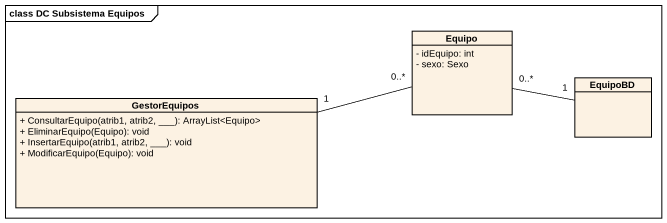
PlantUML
@startuml
mainframe class DC Subsistema Equipos
hide circle
hide empty members
skinparam classAttributeIconSize 0
class Equipo {
  - idEquipo: int
  - sexo: Sexo
}
class GestorEquipos {
  + ConsultarEquipo(atrib1, atrib2, ___): ArrayList<Equipo>
  + EliminarEquipo(Equipo): void
  + InsertarEquipo(atrib1, atrib2, ___): void
  + ModificarEquipo(Equipo): void
}
class EquipoBD
Equipo "0..*" -right- "1" EquipoBD
GestorEquipos "1" -right- "0..*" Equipo
@enduml
